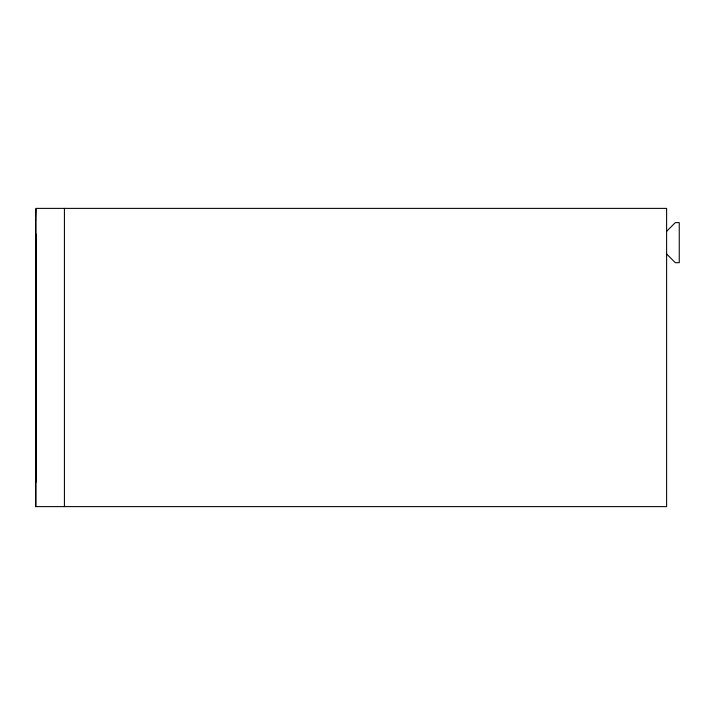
<?xml version="1.0" encoding="UTF-8"?>
<svg xmlns="http://www.w3.org/2000/svg" width="715" height="715" viewBox="0 0 715 715"><rect width="100%" height="100%" fill="white"/><g stroke="black" fill="none" stroke-linecap="round" stroke-linejoin="round"><path stroke-width="1.07" d="M35.75 506.613L35.75 208.387L666.612 208.387L666.612 506.613L35.75 506.613L36.108 234.073M35.75 219.952L36.108 209.432M666.612 231.329L675.326 222.615L679.25 222.615L679.25 262.691L675.326 262.691L666.612 253.977M35.75 219.88L36.108 482.071M64.421 208.387L64.421 506.613"/></g></svg>
